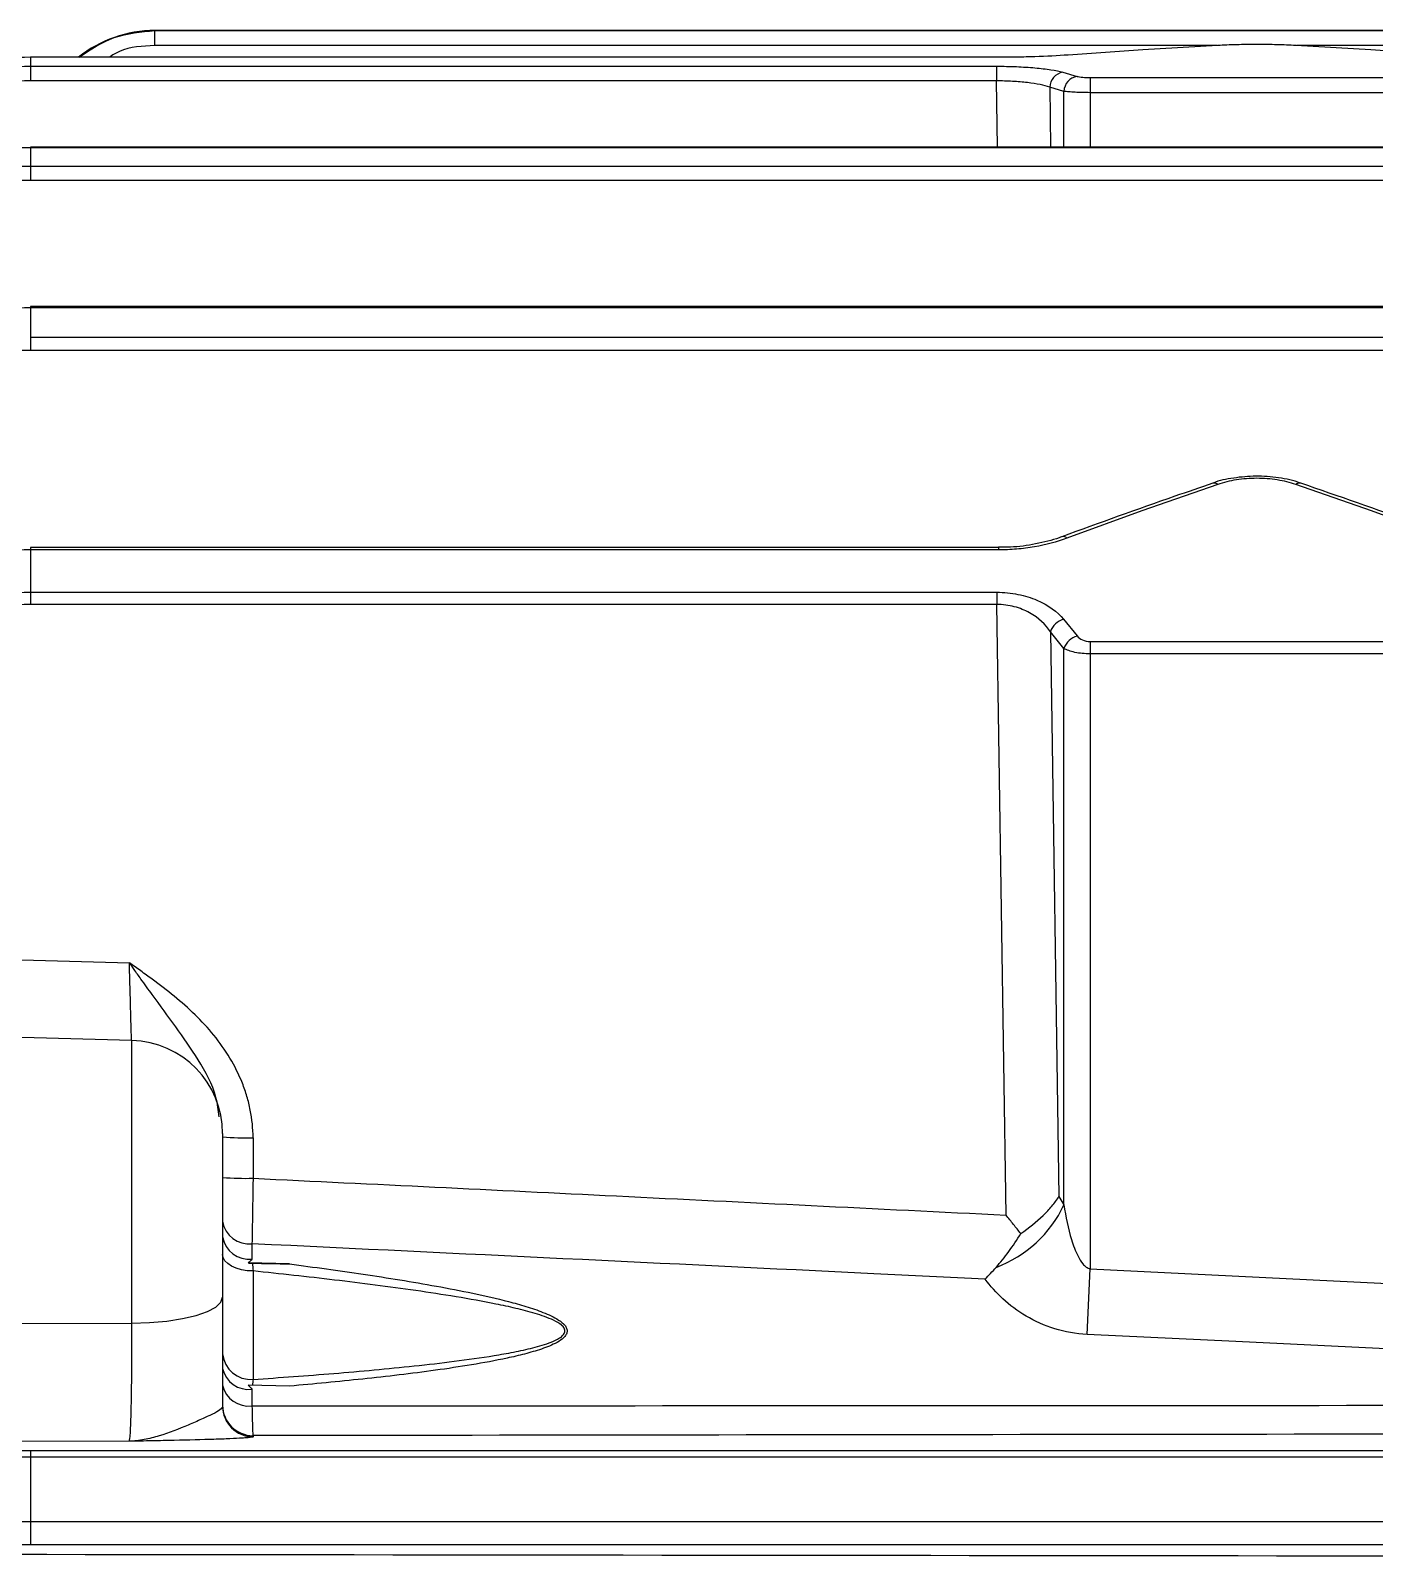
# Model space of a CAD drawing. Header units: inches. Extents: x -10.2 to 13.8, y -6.3 to 9.3.
# Drawn here: x -4.438 to -1.7, y 3.521 to 6.63 of the extents above; entities that cross this region are included whole.
import ezdxf

# ---------------------------------------------------------------- set-up
doc = ezdxf.new("R2010")
doc.units = ezdxf.units.IN
doc.header["$MEASUREMENT"] = 0

msp = doc.modelspace()

# ---------------------------------------------------------------- linework, layer by layer
at = {"color": 7, "linetype": 'Continuous', "lineweight": 25}
for p, q in [((-0.4633, 6.63), (-4.185, 6.63)), ((-4.185, 6.5995), (-4.185, 6.63)), ((-4.185, 6.6297), (-0.5246, 6.6297)), ((-2.4652, 6.5756), (-4.4384, 6.5756)), ((-4.4384, 6.5756), (-4.4384, 6.5274)), ((-2.4652, 6.5754), (-4.4384, 6.5754)), ((-2.4652, 6.5756), (-2.4652, 6.5754)), ((-4.4384, 6.5572), (-2.4703, 6.5572)), ((-2.4703, 6.5572), (-2.4703, 6.5274)), ((-2.335, 6.545), (-2.3061, 6.5366)), ((-2.2792, 6.534), (-1.6008, 6.534)), ((-2.2792, 6.534), (-2.2792, 6.3922)), ((-2.4703, 6.5274), (-4.4384, 6.5274)), ((-2.3329, 6.5061), (-2.3618, 6.5144)), ((-1.6008, 6.5034), (-2.2792, 6.5034)), ((4.4384, 6.3922), (-4.4384, 6.3922)), ((-4.4384, 6.3922), (-4.4384, 6.3248)), ((4.4384, 6.391), (-4.4384, 6.391)), ((-4.4384, 6.3537), (4.4384, 6.3537)), ((4.4384, 6.3248), (-4.4384, 6.3248)), ((4.4384, 6.0675), (-4.4384, 6.0675)), ((-4.4384, 6.0675), (-4.4384, 5.9784)), ((4.4384, 6.0649), (-4.4384, 6.0649)), ((-4.4384, 6.0056), (4.4384, 6.0056)), ((4.4384, 5.9784), (-4.4384, 5.9784)), ((-2.4665, 5.577), (-4.4384, 5.577)), ((-4.4384, 5.577), (-4.4384, 5.4608)), ((-2.4665, 5.572), (-4.4384, 5.572)), ((-4.4384, 5.4857), (-2.4697, 5.4857)), ((-2.4697, 5.4857), (-2.4697, 5.4608)), ((-2.4697, 5.4608), (-4.4384, 5.4608)), ((-2.4509, 4.217), (-2.4697, 5.4608)), ((-2.3337, 5.4306), (-2.3061, 5.3966)), ((-2.3329, 5.3713), (-2.3606, 5.4052)), ((-2.3606, 5.4052), (-2.3432, 4.2547)), ((-2.2792, 5.3854), (-2.2792, 4.1072)), ((-2.2792, 5.3854), (-1.6008, 5.3854)), ((-2.3329, 4.2377), (-2.3329, 5.3713)), ((-1.6008, 5.3602), (-2.2792, 5.3602)), ((-5.3939, 4.762), (-4.237, 4.7307)), ((-4.232, 4.5729), (-5.844, 4.6151)), ((-4.047, 4.3829), (-4.047, 4.0497)), ((-3.985, 4.3743), (-3.985, 4.292)), ((-2.3432, 4.2547), (-2.3329, 4.2377)), ((-3.9872, 4.1585), (-3.9872, 4.1271)), ((-3.9107, 4.1174), (-3.9949, 4.1195)), ((-2.2858, 3.9737), (-2.2792, 4.1072)), ((-2.2792, 4.1072), (-1.6008, 4.0738)), ((-3.985, 4.1031), (-3.985, 3.8822)), ((-3.9107, 3.8686), (-3.9949, 3.8707)), ((-3.9872, 3.8622), (-3.9872, 3.8283)), ((-3.985, 3.7677), (-3.985, 3.7655)), ((-4.237, 3.7562), (-5.3939, 3.7554)), ((-4.4384, 3.7371), (-4.4384, 3.5452)), ((-4.4384, 3.7371), (4.4384, 3.7371)), ((4.4384, 3.7235), (-4.4384, 3.7235)), ((-4.4384, 3.593), (4.4384, 3.593)), ((4.4384, 3.5452), (-4.4384, 3.5452))]:
    msp.add_line(p, q, dxfattribs=at)
at = {"color": 8, "linetype": 'Continuous', "lineweight": 25}
for p, q in [((-2.0206, 6.5995), (-4.185, 6.5995)), ((-0.5246, 6.5995), (-1.8594, 6.5995)), ((-2.4683, 6.3922), (-2.4703, 6.5274)), ((-2.3618, 6.5144), (-2.36, 6.3922)), ((-2.3329, 6.3922), (-2.3329, 6.5061)), ((-2.4665, 5.577), (-2.4665, 5.572)), ((-4.232, 3.9966), (-4.232, 4.5729))]:
    msp.add_line(p, q, dxfattribs=at)
at = {"color": 7, "linetype": 'Continuous', "lineweight": 25, "flags": 128}
for points in [[(-2.0195, 6.5996), (-2.1721, 6.5904), (-2.3246, 6.5801)], [(-1.5554, 6.5801), (-1.7079, 6.5904), (-1.8605, 6.5996)], [(-2.0195, 5.7052), (-2.1739, 5.6513), (-2.3267, 5.5959)], [(-1.5533, 5.5959), (-1.7061, 5.6513), (-1.8605, 5.7052)], [(-3.985, 4.1031), (-3.9971, 4.1037), (-4.0087, 4.1057), (-4.0194, 4.1088), (-4.0288, 4.113), (-4.0366, 4.1181), (-4.0423, 4.1239), (-4.0458, 4.1303), (-4.047, 4.1368)], [(-4.232, 3.9966), (-4.1957, 3.9979), (-4.1609, 4.001), (-4.1289, 4.006), (-4.1009, 4.0126), (-4.078, 4.0206), (-4.061, 4.0297), (-4.0505, 4.0395), (-4.047, 4.0497)], [(-5.3989, 3.9936), (-5.023, 3.9946), (-4.232, 3.9966)], [(-1.6074, 3.9409), (-1.9829, 3.9591), (-2.2858, 3.9737)]]:
    msp.add_lwpolyline(points, dxfattribs=at)
at = {"color": 7, "linetype": 'Continuous', "lineweight": 25}
for centre, radius, start, end in [((-4.185, 6.38), 0.25, 90, 128.5122), ((-2.3299, 6.5134), 0.0319, 99.1609, 178.3197), ((-2.3008, 6.505), 0.0321, 99.3574, 178.0508), ((-2.3232, 5.3926), 0.0395, 105.5158, 161.2938), ((-2.2954, 5.3584), 0.0396, 105.5346, 160.9151), ((-4.237, 4.3829), 0.19, 0, 88.5), ((-4.0005, 4.9677), 0.5935, 265.5056, 271.4954), ((-4.0005, 4.8853), 0.5935, 265.5056, 271.4954), ((-2.5595, 4.3451), 0.2508, 290.6306, 334.6476), ((-3.9927, 4.2133), 0.0551, 189.6293, 275.7671), ((-3.9928, 4.1818), 0.055, 189.8945, 275.9202), ((-3.9896, 3.9397), 0.0577, 185.4475, 274.5677), ((-3.9939, 3.916), 0.0543, 192.2595, 277.1768), ((-3.9941, 3.8821), 0.0542, 192.5788, 277.3321), ((-3.985, 3.8296), 0.062, 180.0098, 270.0098), ((-3.985, 3.8275), 0.062, 180.0098, 270.0098)]:
    msp.add_arc(centre, radius, start, end, dxfattribs=at)
at = {"color": 8, "linetype": 'Continuous', "lineweight": 25}
for centre, radius, start, end in [((-2.0269, 5.6976), 0.0106, 45.8, 104.5009), ((-1.8531, 5.6976), 0.0106, 75.4991, 134.2), ((-2.3346, 5.5882), 0.011, 44.359, 105.6164)]:
    msp.add_arc(centre, radius, start, end, dxfattribs=at)
for points, knots in [([(-4.3399, 6.5756), (-4.3166, 6.5911), (-4.2696, 6.6223), (-4.2134, 6.6272), (-4.185, 6.6297)], [0, 0, 0, 0, 0.49581, 1, 1, 1, 1]), ([(-4.185, 6.5995), (-4.2102, 6.5983), (-4.2435, 6.5967), (-4.2714, 6.5798), (-4.2783, 6.5756)], [0, 0, 0, 0, 0.755304, 1, 1, 1, 1]), ([(-4.2326, 4.5729), (-4.2327, 4.5753), (-4.233, 4.5859), (-4.234, 4.6234), (-4.2355, 4.676), (-4.2365, 4.7139), (-4.237, 4.7307)], [0, 0, 0, 0, 0.093583, 0.417856, 0.742299, 1, 1, 1, 1]), ([(-4.0539, 4.417), (-4.0556, 4.4303), (-4.0609, 4.4722), (-4.1092, 4.5574), (-4.1659, 4.6321), (-4.2105, 4.6937), (-4.2246, 4.7134), (-4.2319, 4.7236), (-4.235, 4.7279), (-4.2363, 4.7298), (-4.2369, 4.7306), (-4.237, 4.7307)], [0, 0, 0, 0, 0.107974, 0.341185, 0.785829, 0.891302, 0.955878, 0.981464, 0.992171, 0.998514, 1, 1, 1, 1])]:
    msp.add_open_spline(points, degree=3, knots=knots, dxfattribs=at)
at = {"color": 7, "linetype": 'Continuous', "lineweight": 25}
for points, knots in [([(-1.8605, 6.5996), (-1.8726, 6.6002), (-1.8854, 6.6007), (-1.9055, 6.6012), (-1.9124, 6.6014), (-1.9261, 6.6015), (-1.933, 6.6016), (-1.9538, 6.6016), (-1.9678, 6.6014), (-1.9945, 6.6007), (-2.0074, 6.6002), (-2.0195, 6.5996)], [0, 0, 0, 0, 0.25, 0.25, 0.375, 0.375, 0.5, 0.5, 0.75, 0.75, 1, 1, 1, 1]), ([(-4.4384, 6.5754), (-4.5044, 6.5754), (-4.5694, 6.5689), (-4.6652, 6.5497), (-4.6969, 6.5418), (-4.7597, 6.5227), (-4.7909, 6.5115), (-4.8816, 6.4737), (-4.939, 6.4429), (-5.0475, 6.3701), (-5.0989, 6.3279), (-5.1455, 6.2811)], [0, 0, 0, 0, 0.25, 0.25, 0.375, 0.375, 0.5, 0.5, 0.75, 0.75, 1, 1, 1, 1]), ([(-2.3246, 6.5801), (-2.3459, 6.5786), (-2.3684, 6.5774), (-2.4039, 6.5762), (-2.4161, 6.5759), (-2.4405, 6.5755), (-2.4528, 6.5754), (-2.4652, 6.5754)], [0, 0, 0, 0, 0.5, 0.5, 0.75, 0.75, 1, 1, 1, 1]), ([(-5.1455, 6.2599), (-5.0991, 6.3071), (-5.0488, 6.3489), (-4.9679, 6.4039), (-4.9399, 6.421), (-4.8822, 6.4524), (-4.8523, 6.4669), (-4.7615, 6.5051), (-4.6992, 6.5244), (-4.5709, 6.5505), (-4.5046, 6.5572), (-4.4384, 6.5572)], [0, 0, 0, 0, 0.25, 0.25, 0.375, 0.375, 0.5, 0.5, 0.75, 0.75, 1, 1, 1, 1]), ([(-2.4703, 6.5572), (-2.4565, 6.5572), (-2.4429, 6.557), (-2.4231, 6.5561), (-2.4165, 6.5558), (-2.4039, 6.555), (-2.3978, 6.5545), (-2.3802, 6.553), (-2.3692, 6.5517), (-2.3501, 6.5486), (-2.3418, 6.5469), (-2.335, 6.545)], [0, 0, 0, 0, 0.25, 0.25, 0.375, 0.375, 0.5, 0.5, 0.75, 0.75, 1, 1, 1, 1]), ([(-2.3061, 6.5366), (-2.3033, 6.5358), (-2.2994, 6.5352), (-2.2901, 6.5342), (-2.2847, 6.534), (-2.2792, 6.534)], [0, 0, 0, 0, 0.5, 0.5, 1, 1, 1, 1]), ([(-4.4384, 6.5274), (-4.4705, 6.5274), (-4.5024, 6.5258), (-4.5662, 6.5193), (-4.5978, 6.5145), (-4.6911, 6.4955), (-4.7515, 6.4768), (-4.8394, 6.4397), (-4.8684, 6.4258), (-4.9244, 6.3953), (-4.9515, 6.3787), (-5.0299, 6.3254), (-5.0786, 6.2848), (-5.1236, 6.2391)], [0, 0, 0, 0, 0.125, 0.125, 0.25, 0.25, 0.5, 0.5, 0.625, 0.625, 0.75, 0.75, 1, 1, 1, 1]), ([(-2.3618, 6.5144), (-2.3673, 6.5164), (-2.3739, 6.5182), (-2.3892, 6.5213), (-2.398, 6.5227), (-2.4122, 6.5244), (-2.417, 6.5249), (-2.4272, 6.5258), (-2.4324, 6.5261), (-2.4483, 6.527), (-2.4592, 6.5273), (-2.4703, 6.5274)], [0, 0, 0, 0, 0.25, 0.25, 0.5, 0.5, 0.625, 0.625, 0.75, 0.75, 1, 1, 1, 1]), ([(-2.2792, 6.5034), (-2.2847, 6.5034), (-2.29, 6.5035), (-2.3005, 6.5037), (-2.3055, 6.5039), (-2.3149, 6.5044), (-2.3192, 6.5047), (-2.3269, 6.5053), (-2.3302, 6.5057), (-2.3329, 6.5061)], [0, 0, 0, 0, 0.25, 0.25, 0.5, 0.5, 0.75, 0.75, 1, 1, 1, 1]), ([(-4.4384, 6.391), (-4.5047, 6.391), (-4.5699, 6.3843), (-4.6661, 6.3646), (-4.6979, 6.3564), (-4.7451, 6.3416), (-4.7608, 6.3363), (-4.7918, 6.3248), (-4.8072, 6.3187), (-4.8827, 6.2864), (-4.94, 6.2548), (-5.0212, 6.1989), (-5.0476, 6.1788), (-5.0982, 6.136), (-5.1224, 6.1133), (-5.1455, 6.0895)], [0, 0, 0, 0, 0.25, 0.25, 0.375, 0.375, 0.4375, 0.4375, 0.5, 0.5, 0.75, 0.75, 0.875, 0.875, 1, 1, 1, 1]), ([(-5.1455, 6.0457), (-5.0997, 6.094), (-5.0499, 6.1371), (-4.9694, 6.194), (-4.9416, 6.2116), (-4.8984, 6.2361), (-4.8836, 6.244), (-4.8539, 6.2589), (-4.839, 6.2659), (-4.7634, 6.2991), (-4.7009, 6.3192), (-4.6041, 6.3397), (-4.5712, 6.3449), (-4.505, 6.3519), (-4.4717, 6.3537), (-4.4384, 6.3537)], [0, 0, 0, 0, 0.25, 0.25, 0.375, 0.375, 0.4375, 0.4375, 0.5, 0.5, 0.75, 0.75, 0.875, 0.875, 1, 1, 1, 1]), ([(-4.4384, 6.3248), (-4.4707, 6.3248), (-4.5029, 6.3231), (-4.5671, 6.3163), (-4.599, 6.3112), (-4.6928, 6.2913), (-4.7534, 6.2717), (-4.8266, 6.2395), (-4.8411, 6.2327), (-4.8699, 6.2182), (-4.8842, 6.2106), (-4.9261, 6.1868), (-4.953, 6.1696), (-5.031, 6.1143), (-5.0792, 6.0725), (-5.1236, 6.0256)], [0, 0, 0, 0, 0.125, 0.125, 0.25, 0.25, 0.5, 0.5, 0.5625, 0.5625, 0.625, 0.625, 0.75, 0.75, 1, 1, 1, 1]), ([(-4.4384, 6.0649), (-4.5054, 6.0649), (-4.5711, 6.0577), (-4.6679, 6.0367), (-4.6999, 6.028), (-4.7474, 6.0123), (-4.7632, 6.0066), (-4.7943, 5.9945), (-4.8096, 5.9881), (-4.8851, 5.954), (-4.9421, 5.9208), (-5.0229, 5.8621), (-5.049, 5.8411), (-5.099, 5.7966), (-5.1228, 5.7731), (-5.1455, 5.7485)], [0, 0, 0, 0, 0.25, 0.25, 0.375, 0.375, 0.4375, 0.4375, 0.5, 0.5, 0.75, 0.75, 0.875, 0.875, 1, 1, 1, 1]), ([(-4.4384, 5.9784), (-4.4711, 5.9784), (-4.5038, 5.9765), (-4.5687, 5.9692), (-4.6011, 5.9636), (-4.696, 5.9419), (-4.7568, 5.9206), (-4.83, 5.886), (-4.8445, 5.8787), (-4.8732, 5.8632), (-4.8874, 5.855), (-4.9291, 5.8295), (-4.9558, 5.8112), (-5.0329, 5.7525), (-5.0802, 5.7084), (-5.1236, 5.6594)], [0, 0, 0, 0, 0.125, 0.125, 0.25, 0.25, 0.5, 0.5, 0.5625, 0.5625, 0.625, 0.625, 0.75, 0.75, 1, 1, 1, 1]), ([(-1.8505, 5.7078), (-1.8508, 5.7079), (-1.8642, 5.7133), (-1.8948, 5.7196), (-1.9416, 5.7235), (-1.9871, 5.719), (-2.017, 5.7134), (-2.0293, 5.7079), (-2.0295, 5.7078)], [0, 0, 0, 0, 0.00592, 0.261749, 0.509689, 0.752492, 0.994959, 1, 1, 1, 1]), ([(-2.0295, 5.7079), (-2.0554, 5.699), (-2.1583, 5.6637), (-2.2607, 5.6266), (-2.3374, 5.5988)], [0, 0, 0, 0, 0.2512344, 1, 1, 1, 1]), ([(-1.8605, 5.7052), (-1.8723, 5.7093), (-1.8849, 5.7124), (-1.9051, 5.7156), (-1.912, 5.7165), (-1.9259, 5.7176), (-1.9328, 5.7178), (-1.9469, 5.7178), (-1.954, 5.7176), (-1.9679, 5.7165), (-1.9748, 5.7157), (-1.9948, 5.7125), (-2.0077, 5.7093), (-2.0195, 5.7052)], [0, 0, 0, 0, 0.25, 0.25, 0.375, 0.375, 0.5, 0.5, 0.625, 0.625, 0.75, 0.75, 1, 1, 1, 1]), ([(-1.5426, 5.5988), (-1.5681, 5.6081), (-1.6704, 5.6455), (-1.7732, 5.6811), (-1.8505, 5.7079)], [0, 0, 0, 0, 0.248759, 1, 1, 1, 1]), ([(-2.3376, 5.5989), (-2.3393, 5.5982), (-2.3552, 5.5919), (-2.3898, 5.5835), (-2.4325, 5.5771), (-2.4583, 5.5776), (-2.4665, 5.5778)], [0, 0, 0, 0, 0.0488084, 0.4403849, 0.8234724, 1, 1, 1, 1]), ([(-2.3267, 5.5959), (-2.3473, 5.5883), (-2.3694, 5.5824), (-2.4049, 5.5762), (-2.4171, 5.5746), (-2.4416, 5.5725), (-2.454, 5.572), (-2.4665, 5.572)], [0, 0, 0, 0, 0.5, 0.5, 0.75, 0.75, 1, 1, 1, 1]), ([(-4.4384, 5.572), (-4.5065, 5.572), (-4.5733, 5.564), (-4.6715, 5.5407), (-4.7039, 5.531), (-4.7679, 5.5078), (-4.7989, 5.4944), (-4.8593, 5.4646), (-4.8885, 5.448), (-4.9453, 5.4119), (-4.9729, 5.3922), (-5.0262, 5.3498), (-5.0517, 5.3273), (-5.1004, 5.2799), (-5.1235, 5.2551), (-5.1455, 5.2291)], [0, 0, 0, 0, 0.25, 0.25, 0.375, 0.375, 0.5, 0.5, 0.625, 0.625, 0.75, 0.75, 0.875, 0.875, 1, 1, 1, 1]), ([(-5.1455, 5.1244), (-5.1024, 5.1782), (-5.055, 5.2273), (-4.977, 5.2933), (-4.9498, 5.314), (-4.9071, 5.343), (-4.8925, 5.3523), (-4.8631, 5.37), (-4.8482, 5.3784), (-4.7729, 5.4181), (-4.7096, 5.4428), (-4.61, 5.4683), (-4.5759, 5.4748), (-4.5074, 5.4835), (-4.473, 5.4857), (-4.4384, 5.4857)], [0, 0, 0, 0, 0.25, 0.25, 0.375, 0.375, 0.4375, 0.4375, 0.5, 0.5, 0.75, 0.75, 0.875, 0.875, 1, 1, 1, 1]), ([(-2.4697, 5.4857), (-2.4549, 5.4857), (-2.4405, 5.4842), (-2.4126, 5.4787), (-2.3998, 5.4747), (-2.3644, 5.4596), (-2.3463, 5.446), (-2.3337, 5.4306)], [0, 0, 0, 0, 0.25, 0.25, 0.5, 0.5, 1, 1, 1, 1]), ([(-4.4384, 5.4608), (-4.472, 5.4608), (-4.5054, 5.4587), (-4.5717, 5.4502), (-4.6048, 5.4438), (-4.7016, 5.4188), (-4.7629, 5.3946), (-4.836, 5.3557), (-4.8504, 5.3475), (-4.8789, 5.3301), (-4.893, 5.321), (-4.9343, 5.2927), (-4.9607, 5.2724), (-5.0362, 5.2079), (-5.082, 5.1599), (-5.1236, 5.1075)], [0, 0, 0, 0, 0.125, 0.125, 0.25, 0.25, 0.5, 0.5, 0.5625, 0.5625, 0.625, 0.625, 0.75, 0.75, 1, 1, 1, 1]), ([(-2.3606, 5.4052), (-2.3703, 5.4201), (-2.3842, 5.4336), (-2.4124, 5.4491), (-2.4227, 5.4532), (-2.4456, 5.4592), (-2.4574, 5.4608), (-2.4697, 5.4608)], [0, 0, 0, 0, 0.5, 0.5, 0.75, 0.75, 1, 1, 1, 1]), ([(-2.3061, 5.3966), (-2.3036, 5.3935), (-2.3, 5.3907), (-2.2907, 5.3866), (-2.2851, 5.3854), (-2.2792, 5.3854)], [0, 0, 0, 0, 0.5, 0.5, 1, 1, 1, 1]), ([(-2.2792, 5.3602), (-2.2903, 5.3602), (-2.3012, 5.3613), (-2.3199, 5.3652), (-2.3276, 5.368), (-2.3329, 5.3713)], [0, 0, 0, 0, 0.5, 0.5, 1, 1, 1, 1]), ([(-3.985, 4.3743), (-3.985, 4.3935), (-3.9869, 4.4124), (-3.9924, 4.4402), (-3.9947, 4.4494), (-4.0001, 4.4676), (-4.0032, 4.4767), (-4.0138, 4.5033), (-4.0223, 4.5203), (-4.0418, 4.5529), (-4.0529, 4.5685), (-4.0889, 4.6128), (-4.1163, 4.6387), (-4.1602, 4.6747), (-4.1753, 4.6863), (-4.1983, 4.7031), (-4.206, 4.7087), (-4.2215, 4.7198), (-4.2293, 4.7253), (-4.237, 4.7307)], [0, 0, 0, 0, 0.125, 0.125, 0.1875, 0.1875, 0.25, 0.25, 0.375, 0.375, 0.5, 0.5, 0.75, 0.75, 0.875, 0.875, 0.9375, 0.9375, 1, 1, 1, 1]), ([(-3.985, 4.292), (-3.9852, 4.2793), (-3.9854, 4.2667), (-3.9858, 4.2423), (-3.986, 4.2305), (-3.9864, 4.2076), (-3.9865, 4.1966), (-3.9869, 4.1764), (-3.987, 4.167), (-3.9872, 4.1585)], [0, 0, 0, 0, 0.25, 0.25, 0.5, 0.5, 0.75, 0.75, 1, 1, 1, 1]), ([(-3.985, 4.292), (-3.7382, 4.28), (-3.4913, 4.2679), (-3.2445, 4.2559), (-2.98, 4.243), (-2.7154, 4.23), (-2.4509, 4.217)], [0.00157666, 0.00157666, 0.00157666, 0.00157666, 0.02040795, 0.02040795, 0.02040795, 0.04058878, 0.04058878, 0.04058878, 0.04058878]), ([(-2.4208, 4.1793), (-2.4039, 4.1911), (-2.3888, 4.2032), (-2.3688, 4.2224), (-2.3628, 4.2288), (-2.3547, 4.2384), (-2.3522, 4.2417), (-2.3474, 4.2482), (-2.3452, 4.2515), (-2.3432, 4.2547)], [0, 0, 0, 0, 0.5, 0.5, 0.75, 0.75, 0.875, 0.875, 1, 1, 1, 1]), ([(-2.3329, 4.2377), (-2.3293, 4.2138), (-2.3246, 4.1901), (-2.314, 4.1554), (-2.3098, 4.1439), (-2.3014, 4.1277), (-2.2983, 4.1224), (-2.2923, 4.1153), (-2.2901, 4.113), (-2.2851, 4.1093), (-2.2823, 4.1078), (-2.2792, 4.1072)], [0, 0, 0, 0, 0.5, 0.5, 0.75, 0.75, 0.875, 0.875, 0.9375, 0.9375, 1, 1, 1, 1]), ([(-2.4208, 4.1793), (-2.4257, 4.1855), (-2.4307, 4.1917), (-2.4408, 4.2044), (-2.4459, 4.2107), (-2.4509, 4.217)], [0, 0, 0, 0, 0.5, 0.5, 1, 1, 1, 1]), ([(-2.4712, 4.1104), (-2.4624, 4.1204), (-2.4537, 4.1311), (-2.4369, 4.1541), (-2.4286, 4.1665), (-2.4208, 4.1793)], [0, 0, 0, 0, 0.5, 0.5, 1, 1, 1, 1]), ([(-2.4932, 4.0866), (-2.5689, 4.0903), (-2.6446, 4.0939), (-2.7202, 4.0976), (-3.1425, 4.1179), (-3.5648, 4.1382), (-3.9872, 4.1585)], [0.00377777, 0.00377777, 0.00377777, 0.00377777, 0.0095504, 0.0095504, 0.0095504, 0.04176786, 0.04176786, 0.04176786, 0.04176786]), ([(-3.9107, 4.1174), (-3.8606, 4.1108), (-3.8105, 4.1039), (-3.7107, 4.0891), (-3.6609, 4.0811), (-3.5866, 4.0677), (-3.5619, 4.0629), (-3.5129, 4.0526), (-3.4885, 4.0471), (-3.4526, 4.0377), (-3.4407, 4.0344), (-3.4172, 4.0272), (-3.4056, 4.0233), (-3.3886, 4.0166), (-3.383, 4.0142), (-3.3723, 4.009), (-3.3672, 4.0063), (-3.3576, 4.0001), (-3.3532, 3.9966), (-3.3483, 3.9906), (-3.3469, 3.9884), (-3.3453, 3.984), (-3.3449, 3.9817), (-3.3454, 3.9772), (-3.3463, 3.9749), (-3.3488, 3.9708), (-3.3504, 3.9688), (-3.3561, 3.9634), (-3.3608, 3.9603), (-3.3755, 3.9521), (-3.3863, 3.9479), (-3.4086, 3.9403), (-3.4201, 3.937), (-3.4436, 3.9309), (-3.4554, 3.9281), (-3.4913, 3.9204), (-3.5155, 3.916), (-3.5642, 3.9079), (-3.5887, 3.9042), (-3.6625, 3.894), (-3.712, 3.8882), (-3.8112, 3.8777), (-3.8609, 3.873), (-3.9107, 3.8686)], [0, 0, 0, 0, 0.125, 0.125, 0.25, 0.25, 0.3125, 0.3125, 0.375, 0.375, 0.40625, 0.40625, 0.4375, 0.4375, 0.453125, 0.453125, 0.46875, 0.46875, 0.484375, 0.484375, 0.492187, 0.492187, 0.5, 0.5, 0.507812, 0.507812, 0.515625, 0.515625, 0.53125, 0.53125, 0.5625, 0.5625, 0.59375, 0.59375, 0.625, 0.625, 0.6875, 0.6875, 0.75, 0.75, 0.875, 0.875, 1, 1, 1, 1]), ([(-2.4932, 4.0866), (-2.4896, 4.0903), (-2.4859, 4.0941), (-2.4786, 4.102), (-2.4749, 4.1061), (-2.4712, 4.1104)], [0, 0, 0, 0, 0.5, 0.5, 1, 1, 1, 1]), ([(-3.985, 3.8822), (-3.9301, 3.8859), (-3.8752, 3.8899), (-3.7656, 3.8989), (-3.711, 3.9039), (-3.6292, 3.9126), (-3.602, 3.9157), (-3.5479, 3.9226), (-3.5208, 3.9264), (-3.4807, 3.933), (-3.4673, 3.9353), (-3.4408, 3.9405), (-3.4277, 3.9434), (-3.402, 3.9499), (-3.3893, 3.9535), (-3.3715, 3.9606), (-3.3656, 3.9633), (-3.3579, 3.9683), (-3.3556, 3.9701), (-3.3517, 3.9742), (-3.3502, 3.9765), (-3.3492, 3.9814), (-3.3497, 3.984), (-3.3522, 3.9887), (-3.3543, 3.9909), (-3.3611, 3.9967), (-3.3668, 3.9999), (-3.3786, 4.0054), (-3.3848, 4.0079), (-3.3974, 4.0124), (-3.4039, 4.0145), (-3.4234, 4.0204), (-3.4366, 4.0238), (-3.4631, 4.0301), (-3.4766, 4.033), (-3.517, 4.0412), (-3.5442, 4.046), (-3.5988, 4.0551), (-3.6262, 4.0592), (-3.7086, 4.0711), (-3.7638, 4.0781), (-3.8743, 4.0912), (-3.9296, 4.0973), (-3.985, 4.1031)], [0, 0, 0, 0, 0.125, 0.125, 0.25, 0.25, 0.3125, 0.3125, 0.375, 0.375, 0.40625, 0.40625, 0.4375, 0.4375, 0.46875, 0.46875, 0.484375, 0.484375, 0.492187, 0.492187, 0.5, 0.5, 0.507812, 0.507812, 0.515625, 0.515625, 0.53125, 0.53125, 0.546875, 0.546875, 0.5625, 0.5625, 0.59375, 0.59375, 0.625, 0.625, 0.6875, 0.6875, 0.75, 0.75, 0.875, 0.875, 1, 1, 1, 1]), ([(-2.2858, 3.9737), (-2.3087, 3.9748), (-2.3306, 3.9789), (-2.373, 3.992), (-2.3923, 4.0007), (-2.4279, 4.0216), (-2.4434, 4.0334), (-2.471, 4.0587), (-2.4831, 4.0724), (-2.4932, 4.0866)], [0, 0, 0, 0, 0.25, 0.25, 0.5, 0.5, 0.75, 0.75, 1, 1, 1, 1]), ([(-4.047, 4.0497), (-4.047, 4.0132), (-4.047, 3.9761), (-4.047, 3.9289), (-4.047, 3.9194), (-4.047, 3.9006), (-4.047, 3.8913), (-4.047, 3.8635), (-4.047, 3.8454), (-4.047, 3.8275)], [0, 0, 0, 0, 0.5, 0.5, 0.625, 0.625, 0.75, 0.75, 1, 1, 1, 1]), ([(-4.237, 3.7562), (-4.2366, 3.7565), (-4.2362, 3.7586), (-4.2354, 3.7658), (-4.2351, 3.771), (-4.2344, 3.7843), (-4.234, 3.7924), (-4.2334, 3.811), (-4.2332, 3.8218), (-4.2327, 3.8448), (-4.2325, 3.8572), (-4.2322, 3.8838), (-4.232, 3.8975), (-4.2319, 3.9256), (-4.2318, 3.9402), (-4.2319, 3.9687), (-4.2319, 3.9827), (-4.232, 3.9966)], [0, 0, 0, 0, 0.125, 0.125, 0.25, 0.25, 0.375, 0.375, 0.5, 0.5, 0.625, 0.625, 0.75, 0.75, 0.875, 0.875, 1, 1, 1, 1]), ([(-4.047, 3.8275), (-4.047, 3.8253), (-4.049, 3.8229), (-4.0561, 3.8176), (-4.0613, 3.8146), (-4.0741, 3.8082), (-4.0817, 3.8047), (-4.0984, 3.7973), (-4.1075, 3.7933), (-4.1359, 3.7814), (-4.1562, 3.7733), (-4.1865, 3.7641), (-4.1966, 3.7615), (-4.2118, 3.7587), (-4.2168, 3.7579), (-4.2269, 3.7567), (-4.232, 3.7564), (-4.237, 3.7562)], [0, 0, 0, 0, 0.125, 0.125, 0.25, 0.25, 0.375, 0.375, 0.5, 0.5, 0.75, 0.75, 0.875, 0.875, 0.9375, 0.9375, 1, 1, 1, 1]), ([(-3.9872, 3.8283), (-3.987, 3.819), (-3.9869, 3.8106), (-3.9865, 3.7959), (-3.9864, 3.7896), (-3.9858, 3.7739), (-3.9854, 3.7683), (-3.985, 3.7677)], [0, 0, 0, 0, 0.25, 0.25, 0.5, 0.5, 1, 1, 1, 1]), ([(-3.985, 3.7655), (-3.985, 3.765), (-3.9869, 3.7645), (-3.9924, 3.7638), (-3.9947, 3.7635), (-4.0001, 3.7631), (-4.0032, 3.7628), (-4.0138, 3.7621), (-4.0223, 3.7617), (-4.0418, 3.7608), (-4.0529, 3.7604), (-4.0889, 3.7593), (-4.1163, 3.7586), (-4.1602, 3.7576), (-4.1753, 3.7573), (-4.1983, 3.7569), (-4.206, 3.7567), (-4.2215, 3.7565), (-4.2293, 3.7563), (-4.237, 3.7562)], [0, 0, 0, 0, 0.125, 0.125, 0.1875, 0.1875, 0.25, 0.25, 0.375, 0.375, 0.5, 0.5, 0.75, 0.75, 0.875, 0.875, 0.9375, 0.9375, 1, 1, 1, 1]), ([(-5.1236, 3.7463), (-5.082, 3.7449), (-5.0361, 3.7437), (-4.9599, 3.742), (-4.9333, 3.7414), (-4.8784, 3.7405), (-4.8501, 3.74), (-4.7917, 3.7392), (-4.7615, 3.7388), (-4.7148, 3.7383), (-4.699, 3.7382), (-4.6673, 3.7379), (-4.6513, 3.7378), (-4.5711, 3.7373), (-4.5055, 3.7371), (-4.4384, 3.7371)], [0, 0, 0, 0, 0.25, 0.25, 0.375, 0.375, 0.5, 0.5, 0.625, 0.625, 0.6875, 0.6875, 0.75, 0.75, 1, 1, 1, 1]), ([(-4.4384, 3.7235), (-4.5074, 3.7235), (-4.5749, 3.7236), (-4.6575, 3.7239), (-4.6739, 3.7239), (-4.7066, 3.7241), (-4.7229, 3.7241), (-4.771, 3.7244), (-4.8021, 3.7246), (-4.8624, 3.725), (-4.8916, 3.7252), (-4.9482, 3.7257), (-4.9757, 3.726), (-5.0283, 3.7266), (-5.0535, 3.7269), (-5.1013, 3.7275), (-5.124, 3.7279), (-5.1455, 3.7282)], [0, 0, 0, 0, 0.25, 0.25, 0.3125, 0.3125, 0.375, 0.375, 0.5, 0.5, 0.625, 0.625, 0.75, 0.75, 0.875, 0.875, 1, 1, 1, 1]), ([(-5.1455, 3.5798), (-5.1015, 3.5818), (-5.0533, 3.5836), (-4.9744, 3.5861), (-4.947, 3.5868), (-4.9041, 3.5879), (-4.8895, 3.5882), (-4.8599, 3.5889), (-4.845, 3.5892), (-4.7696, 3.5906), (-4.7066, 3.5915), (-4.608, 3.5924), (-4.5743, 3.5926), (-4.5065, 3.5929), (-4.4725, 3.593), (-4.4384, 3.593)], [0, 0, 0, 0, 0.25, 0.25, 0.375, 0.375, 0.4375, 0.4375, 0.5, 0.5, 0.75, 0.75, 0.875, 0.875, 1, 1, 1, 1]), ([(-4.4384, 3.5452), (-4.4715, 3.5452), (-4.5045, 3.5451), (-4.5701, 3.5449), (-4.6028, 3.5448), (-4.6985, 3.5442), (-4.7596, 3.5436), (-4.8327, 3.5426), (-4.8472, 3.5424), (-4.8758, 3.542), (-4.89, 3.5418), (-4.9315, 3.5411), (-4.9581, 3.5406), (-5.0345, 3.539), (-5.0811, 3.5378), (-5.1236, 3.5364)], [0, 0, 0, 0, 0.125, 0.125, 0.25, 0.25, 0.5, 0.5, 0.5625, 0.5625, 0.625, 0.625, 0.75, 0.75, 1, 1, 1, 1])]:
    msp.add_open_spline(points, degree=3, knots=knots, dxfattribs=at)
for points in [[(-3.9872, 4.1271), (-3.9898, 4.1245), (-3.9923, 4.122), (-3.9949, 4.1195)], [(-3.9949, 4.1195), (-3.9921, 4.1191), (-3.9893, 4.1189), (-3.9864, 4.1189)], [(-3.9864, 4.1189), (-3.9859, 4.1139), (-3.9855, 4.1087), (-3.985, 4.1031)], [(-3.9864, 4.1189), (-3.9612, 4.1185), (-3.936, 4.118), (-3.9107, 4.1174)], [(-3.9949, 3.8707), (-3.9923, 3.8679), (-3.9898, 3.865), (-3.9872, 3.8622)], [(-3.985, 3.8822), (-3.9855, 3.8786), (-3.9859, 3.8746), (-3.9864, 3.8701)], [(-3.9872, 3.8283), (-2.7977, 3.8289), (-1.6082, 3.8295), (-0.4188, 3.83)], [(-0.4122, 3.7723), (-1.6031, 3.7707), (-2.794, 3.7692), (-3.985, 3.7677)], [(-5.423, 3.527), (-3.7527, 3.5252), (-2.0824, 3.5233), (-0.4122, 3.5215)]]:
    msp.add_open_spline(points, degree=3, dxfattribs=at)

doc.saveas('drawing.dxf')
